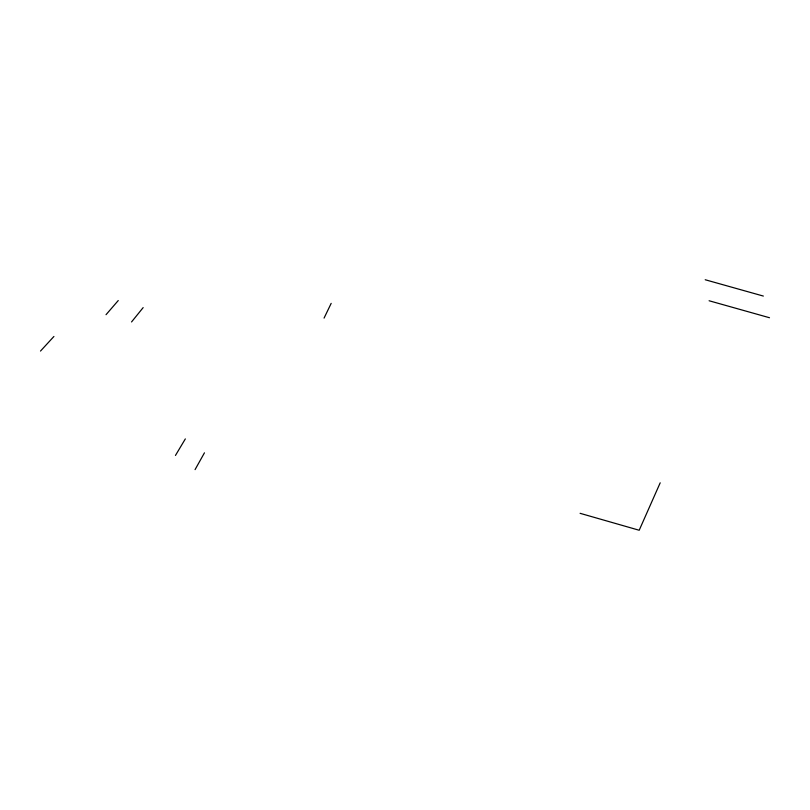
<?xml version="1.0" encoding="UTF-8"?>
<svg xmlns="http://www.w3.org/2000/svg" width="810" height="810" viewBox="0 0 810 810"><rect width="100%" height="100%" fill="white"/><g stroke="black" fill="none" stroke-linecap="round" stroke-linejoin="round"><path stroke-width="1.21" d="M660.201 482.811L639.191 530.256L580.092 513.317M324.061 318.107L331.179 303.365M195.058 469.628L204.454 452.82M175.456 455.443L185.338 438.899M131.554 321.945L143.157 307.608M106.029 314.695L118.25 300.54M40.5 351.064L53.916 336.464M705.206 279.744L763.354 296.065M709.094 300.753L769.5 317.733"/></g></svg>
